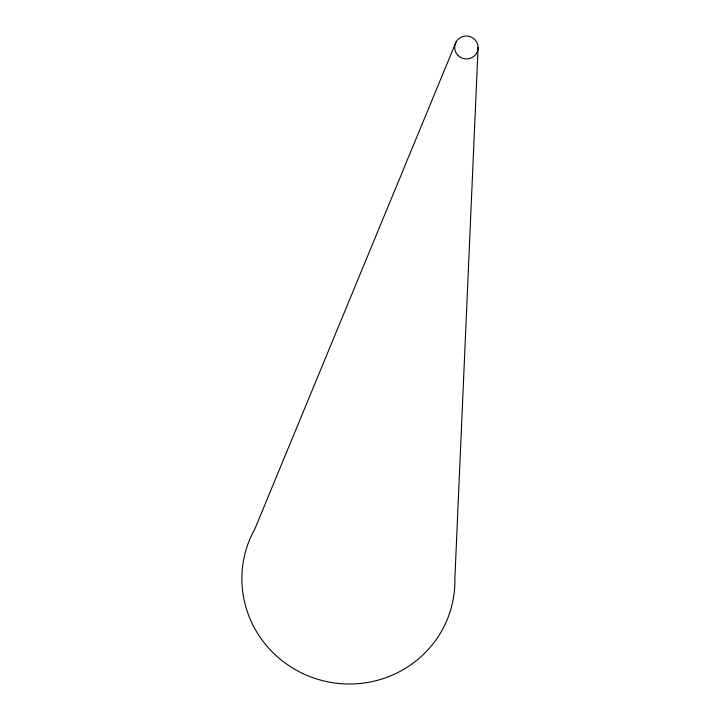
<?xml version="1.0" encoding="UTF-8"?>
<svg xmlns="http://www.w3.org/2000/svg" width="720" height="720" viewBox="0 0 720 720"><rect width="100%" height="100%" fill="white"/><g stroke="black" fill="none" stroke-linecap="round" stroke-linejoin="round"><path stroke-width="1.08" d="M478.098 47.331L454.878 578.412A106.632 104.184 12.5 0 1 323.127 680.787A106.632 104.184 12.5 0 1 254.979 528.696L456.111 41.859M458.289 55.683A11.727 11.457 12.5 0 0 477.765 50.301A11.727 11.457 12.5 0 0 463.104 36.432A11.727 11.457 12.5 0 0 458.289 55.683"/></g></svg>
